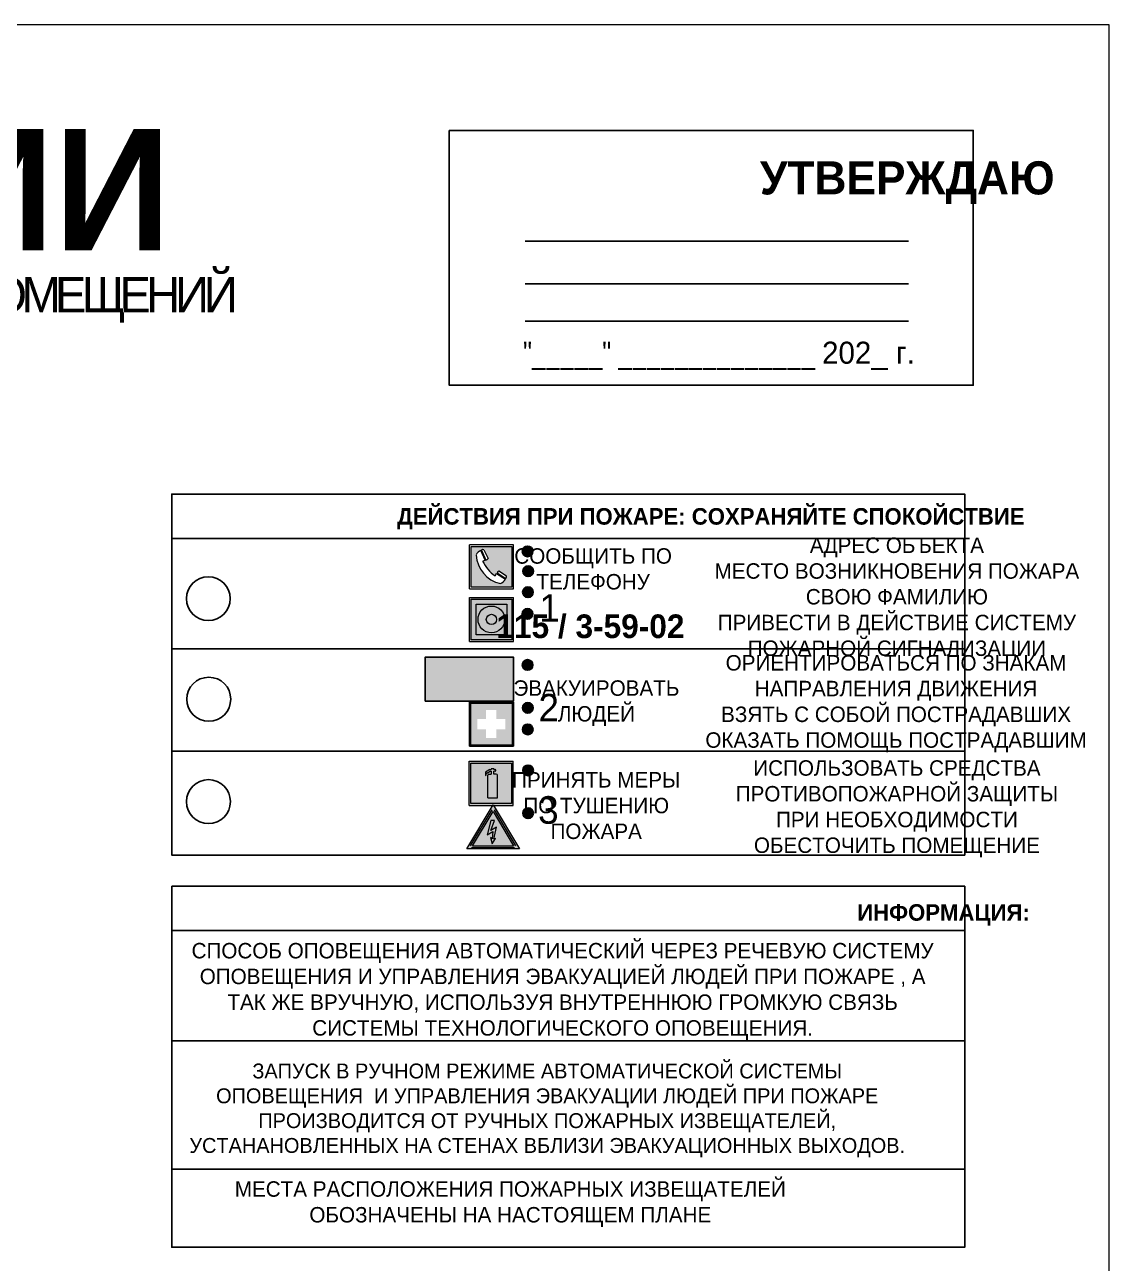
# Model space of a CAD drawing. Header units: millimetres. Extents: x 13114 to 67229, y 22859 to 38520.
# Drawn here: x 19688.2 to 19884.8, y 36515.8 to 36740.4 of the extents above; entities that cross this region are included whole.
import ezdxf

# ---------------------------------------------------------------- set-up
doc = ezdxf.new("R2010")
doc.units = ezdxf.units.MM
doc.styles.add('обычный', font='arial.ttf')

# ---------------------------------------------------------------- blocks, each defined once
blk = doc.blocks.new('A$C3E6D3DDE')
at = {"lineweight": 5}
h = blk.add_hatch(color=40, dxfattribs=at)
h.paths.add_polyline_path([(24.1, 1.45), (16.46, -11.35), (31.74, -11.35)])
h.paths.add_polyline_path([(24.09, -0.46), (30.03, -10.41), (18.14, -10.41)], flags=16)
h.paths.add_polyline_path([(24.54, -3.08), (23.41, -6.02), (25.13, -5.01), (24.33, -8.5), (24.82, -8.27), (23.79, -9.86), (23.4, -8.04), (23.8, -8.43), (24.04, -6.29), (22.39, -7.25), (23.44, -3.08)], flags=0)
h = blk.add_hatch(color=256, dxfattribs=at)
h.paths.add_polyline_path([(24.37, 0.03, 0.567511), (23.82, 0.03), (17.59, -10.4, 0.582454), (17.86, -10.88), (30.32, -10.88, 0.582149), (30.6, -10.4)])
h.paths.add_polyline_path([(24.09, -0.46), (18.14, -10.41), (30.03, -10.41)], flags=16)
h.paths.add_polyline_path([(24.54, -3.08), (23.41, -6.02), (25.13, -5.01), (24.33, -8.5), (24.82, -8.27), (23.79, -9.86), (23.4, -8.04), (23.8, -8.43), (24.04, -6.29), (22.39, -7.25), (23.44, -3.08)], flags=0)
h = blk.add_hatch(color=40, dxfattribs=at)
h.paths.add_polyline_path([(24.09, -0.46), (18.14, -10.41), (30.03, -10.41)])
h.paths.add_polyline_path([(24.82, -8.27), (23.79, -9.86), (23.4, -8.04), (23.8, -8.43), (24.04, -6.29), (22.39, -7.25), (23.44, -3.08), (24.54, -3.08), (23.41, -6.02), (25.13, -5.01), (24.33, -8.5)], flags=16)
at = {"color": 40, "lineweight": 5}
for p, q in [((16.46, -11.35), (24.1, 1.45)), ((24.1, 1.45), (31.74, -11.35))]:
    blk.add_line(p, q, dxfattribs=at)
at = {"lineweight": 5}
for p, q in [((17.59, -10.4), (23.82, 0.03)), ((24.37, 0.03), (30.6, -10.4)), ((18.14, -10.41), (24.09, -0.46)), ((23.44, -3.08), (22.39, -7.25)), ((23.41, -6.02), (24.54, -3.08)), ((24.54, -3.08), (23.44, -3.08)), ((24.09, -0.46), (30.03, -10.41)), ((22.39, -7.25), (24.04, -6.29)), ((25.13, -5.01), (23.41, -6.02)), ((24.04, -6.29), (23.8, -8.43)), ((24.33, -8.5), (25.13, -5.01)), ((18.14, -10.41), (30.03, -10.41)), ((23.8, -8.43), (23.4, -8.04)), ((23.4, -8.04), (23.79, -9.86)), ((23.79, -9.86), (24.82, -8.27)), ((24.82, -8.27), (24.33, -8.5)), ((17.86, -10.88), (30.32, -10.88))]:
    blk.add_line(p, q, dxfattribs=at)
at = {"color": 50, "lineweight": 5}
blk.add_line((31.74, -11.35), (16.46, -11.35), dxfattribs=at)
blk = doc.blocks.new('A$C456E1F9C')
at = {"lineweight": 5}
h = blk.add_hatch(color=242, dxfattribs=at)
h.paths.add_polyline_path([(0.51, -1.47), (0.51, -13.26), (12.29, -13.26), (12.29, -1.47)])
h.paths.add_polyline_path([(5.42, -4.95, -0.254479), (4.78, -5.4), (3.52, -2.53, -0.209735), (4.23, -2.4)], flags=16)
h.paths.add_polyline_path([(8.53, -8.6), (10.87, -10.17), (10.54, -10.76), (8.03, -9.13, -0.192251)], flags=16)
h.paths.add_polyline_path([(4.61, -5.49, 0.005518), (3.87, -5.72, 0.128647), (7.49, -10.01, 0.00809), (7.83, -9.33), (10.47, -10.97, -0.16736), (8.99, -12.25, -0.327862), (1.95, -3.95, -0.166952), (3.36, -2.62)], flags=16)
at = {"color": 242, "lineweight": 5}
for p, q in [((0, -13.77), (0, -0.97)), ((12.8, -0.97), (0, -0.97)), ((4.61, -5.49), (3.36, -2.62)), ((3.52, -2.53), (4.78, -5.4)), ((4.23, -2.4), (5.42, -4.95)), ((12.8, -13.77), (12.8, -0.97)), ((7.83, -9.33), (10.47, -10.97)), ((8.03, -9.13), (10.54, -10.76)), ((10.81, -10.12), (8.53, -8.6)), ((10.54, -10.76), (10.8, -10.3)), ((10.8, -10.3), (10.81, -10.12)), ((0, -13.77), (12.8, -13.77))]:
    blk.add_line(p, q, dxfattribs=at)
blk.add_lwpolyline([(0.51, -1.47), (12.29, -1.47), (12.29, -13.26), (0.51, -13.26)], close=True, dxfattribs=at)
for centre, radius, start, end in [((4.59, -5.34), 2.99, 114.2845, 152.1974), ((4.02, -3.27), 0.891, 76.3284, 123.7092), ((11.12, -3.31), 9.19, 183.9915, 256.6009), ((14.98, -39.1), 35.17, 107.1487, 108.4135), ((13.86, -0.94), 11.08, 205.5536, 234.8762), ((4.68, -4.59), 0.824, 276.9621, 334.0723), ((-13.31, 0.8), 23.44, 332.5487, 334.4027), ((8.94, -9.5), 0.989, 114.4092, 157.9388), ((7.87, -9.46), 3, 291.9291, 329.9329)]:
    blk.add_arc(centre, radius, start, end, dxfattribs=at)
blk = doc.blocks.new('A$C54414219')
at = {"true_color": 0xffffff}
h = blk.add_hatch(color=7, dxfattribs=at)
h.paths.add_polyline_path([(2.39, -9.45), (2.39, -18.3), (11.23, -18.3), (11.23, -9.45)], flags=0)
h.paths.add_polyline_path([(10.71, -13.87, -1), (2.92, -13.87, -1)], flags=0)
h.paths.add_polyline_path([(8.3, -13.87, -1), (5.33, -13.87, -1)], flags=0)
h.paths.add_polyline_path([(0.41, -7.47), (0.41, -20.27), (13.21, -20.27), (13.21, -7.47)])
h.paths.add_polyline_path([(0.92, -19.77), (12.71, -19.77), (12.71, -7.98), (0.92, -7.98)], flags=16)
h.paths.add_polyline_path([(11.23, -9.45), (11.23, -18.3), (2.39, -18.3), (2.39, -9.45)], flags=0)
at = {"lineweight": 5}
h = blk.add_hatch(color=242, dxfattribs=at)
h.paths.add_polyline_path([(12.71, -7.98), (0.92, -7.98), (0.92, -19.77), (12.71, -19.77)])
h.paths.add_polyline_path([(11.23, -18.3), (2.39, -18.3), (2.39, -9.45), (11.23, -9.45)], flags=16)
h.paths.add_polyline_path([(10.71, -13.87, -1), (2.92, -13.87, -1)], flags=0)
h.paths.add_polyline_path([(8.3, -13.87, -1), (5.33, -13.87, -1)], flags=0)
at = {"true_color": 0xffffff}
h = blk.add_hatch(color=7, dxfattribs=at)
h.paths.add_polyline_path([(2.39, -9.45), (2.39, -18.3), (11.23, -18.3), (11.23, -9.45)])
h.paths.add_polyline_path([(10.71, -13.87, -1), (2.92, -13.87, -1)], flags=16)
h.paths.add_polyline_path([(8.3, -13.87, -1), (5.33, -13.87, -1)], flags=0)
at = {"lineweight": 5}
h = blk.add_hatch(color=242, dxfattribs=at)
h.paths.add_polyline_path([(2.92, -13.87, 1), (10.71, -13.87, 1)])
h.paths.add_polyline_path([(8.3, -13.87, -1), (5.33, -13.87, -1)], flags=16)
at = {"color": 242, "lineweight": 5}
for p, q in [((0.41, -20.27), (0.41, -7.47)), ((0.41, -7.47), (13.21, -7.47)), ((0.41, -7.47), (13.21, -7.47)), ((13.21, -20.27), (13.21, -7.47)), ((0.41, -20.27), (13.21, -20.27))]:
    blk.add_line(p, q, dxfattribs=at)
for points in [[(0.92, -7.98), (12.71, -7.98), (12.71, -19.77), (0.92, -19.77)], [(2.39, -9.45), (11.23, -9.45), (11.23, -18.3), (2.39, -18.3)]]:
    blk.add_lwpolyline(points, close=True, dxfattribs=at)
for radius in [3.89, 1.49]:
    blk.add_circle((6.81, -13.87), radius, dxfattribs=at)
blk = doc.blocks.new('A$C32E8229D')
at = {"true_color": 0xffffff}
blk.add_hatch(color=7, dxfattribs=at).paths.add_polyline_path([(0, 0), (0, -8), (16, -8), (16, 0)])
h = blk.add_hatch(color=126)
h.paths.add_polyline_path([(0.2, -0.2), (15.8, -0.2), (15.8, -7.8), (0.2, -7.8)])
h.paths.add_polyline_path([(13.49, -2.05), (12.08, -2.05), (11.37, -2.63, 0.162397), (11.29, -2.84), (11.29, -3.63), (10.35, -3.63), (10.35, -4.05), (11.68, -4.05), (11.68, -3.48), (12.26, -4.28), (11.29, -5.1), (11.29, -6.78), (11.85, -6.78), (11.85, -5.44), (12.8, -4.64), (12.8, -5.94), (14.46, -5.94), (14.46, -5.39), (13.45, -5.39), (13.45, -3.97), (12.46, -2.59), (13.15, -2.59), (13.69, -3.34), (14.18, -3)], flags=16)
h.paths.add_polyline_path([(10.74, -1.82, 1), (11.8, -1.82, 1)], flags=16)
h.paths.add_polyline_path([(9.39, -3.59), (5.99, -3.59), (6.56, -3.03), (5.91, -3.03), (5.1, -3.83), (5.91, -4.64), (6.56, -4.64), (5.99, -4.09), (9.39, -4.09)], flags=16)
h.paths.add_polyline_path([(4.29, -1.08), (1.72, -1.08), (1.72, -6.6), (4.29, -6.6)], flags=16)
at = {"color": 126}
blk.add_lwpolyline([(16, -8), (0, -8), (0, 0), (16, 0)], close=True, dxfattribs=at)
blk = doc.blocks.new('A$C18900ED3')
h = blk.add_hatch(color=126)
h.paths.add_polyline_path([(-0.18, -0.18), (-7.02, -0.18), (-7.02, -7.02), (-0.18, -7.02)])
h.paths.add_polyline_path([(-5.89, -4.46), (-5.89, -2.77), (-4.46, -2.77), (-4.46, -1.31), (-2.77, -1.31), (-2.77, -2.77), (-1.33, -2.77), (-1.33, -4.46), (-2.77, -4.46), (-2.77, -5.89), (-4.46, -5.89), (-4.46, -4.46)], flags=16)
at = {"color": 126}
for p, q in [((-7.2, 0), (-7.2, -7.2)), ((0, 0), (-7.2, 0)), ((0, -7.2), (0, 0)), ((-7.02, -7.02), (-7.02, -0.18)), ((-7.02, -0.18), (-0.18, -0.18)), ((-0.18, -0.18), (-0.18, -7.02)), ((-7.2, -7.2), (0, -7.2)), ((-0.18, -7.02), (-7.02, -7.02))]:
    blk.add_line(p, q, dxfattribs=at)
blk = doc.blocks.new('A$C3AD82952')
at = {"true_color": 0xf5f5ff}
h = blk.add_hatch(color=7, dxfattribs=at)
h.dxf.hatch_style = 1
h.paths.add_polyline_path([(8.21, 8.73, 0.414214), (7.89, 9.05), (7.22, 9.05), (7.22, 9.92), (7.59, 9.92, 1), (7.57, 10.36), (7.22, 10.36), (7.22, 10.6), (6.43, 10.6), (6.43, 10.36), (6.01, 10.36), (4.74, 9.59), (4.74, 8.69), (4.98, 8.73), (4.98, 9.26), (6.12, 9.91), (6.43, 9.91), (6.43, 9.05), (5.76, 9.05, 0.414214), (5.44, 8.73), (5.44, 2.2), (8.21, 2.2)], flags=0)
h.paths.add_polyline_path([(12.8, 12.8), (0, 12.8), (0, 0), (12.8, 0)])
h.paths.add_polyline_path([(0.51, 12.29), (12.29, 12.29), (12.29, 0.51), (0.51, 0.51)], flags=16)
h.paths.add_polyline_path([(4.74, 9.59), (6.01, 10.36), (6.43, 10.36), (6.43, 10.6), (7.22, 10.6), (7.22, 10.36), (7.59, 10.36, -0.94586), (7.59, 9.92), (7.22, 9.92), (7.22, 9.05), (7.89, 9.05, -0.414214), (8.21, 8.73), (8.21, 2.2), (5.44, 2.2), (5.44, 8.73, -0.414214), (5.76, 9.05), (6.43, 9.05), (6.43, 9.91), (6.12, 9.91), (4.98, 9.26), (4.98, 8.73), (4.74, 8.69)], flags=0)
h = blk.add_hatch(color=242)
h.dxf.hatch_style = 1
h.paths.add_polyline_path([(12.29, 12.29), (0.51, 12.29), (0.51, 0.51), (12.29, 0.51)])
h.paths.add_polyline_path([(4.74, 8.69), (4.74, 9.59), (6.01, 10.36), (6.43, 10.36), (6.43, 10.6), (7.22, 10.6), (7.22, 10.36), (7.59, 10.36, -0.94586), (7.59, 9.92), (7.22, 9.92), (7.22, 9.05), (7.89, 9.05, -0.414214), (8.21, 8.73), (8.21, 2.2), (5.44, 2.2), (5.44, 8.73, -0.414214), (5.76, 9.05), (6.43, 9.05), (6.43, 9.91), (6.12, 9.91), (4.98, 9.26), (4.98, 8.73)], flags=16)
h = blk.add_hatch(color=7, dxfattribs=at)
h.dxf.hatch_style = 1
h.paths.add_polyline_path([(8.21, 8.73, 0.414214), (7.89, 9.05), (7.22, 9.05), (7.22, 9.92), (7.59, 9.92, 1), (7.57, 10.36), (7.22, 10.36), (7.22, 10.6), (6.43, 10.6), (6.43, 10.36), (6.01, 10.36), (4.74, 9.59), (4.74, 8.69), (4.98, 8.73), (4.98, 9.26), (6.12, 9.91), (6.43, 9.91), (6.43, 9.05), (5.76, 9.05, 0.414214), (5.44, 8.73), (5.44, 2.2), (8.21, 2.2)])
at = {"color": 242, "lineweight": 5}
for p, q in [((0, 0), (0, 12.8)), ((0, 12.8), (12.8, 12.8)), ((12.8, 0), (12.8, 12.8)), ((6.01, 10.36), (4.74, 9.59)), ((4.74, 9.59), (4.74, 8.69)), ((4.74, 8.69), (4.98, 8.73)), ((4.98, 9.26), (6.12, 9.91)), ((4.98, 8.73), (4.98, 9.26)), ((5.44, 2.2), (5.44, 8.73)), ((5.76, 9.05), (6.43, 9.05)), ((6.01, 10.36), (6.43, 10.36)), ((6.12, 9.91), (6.43, 9.91)), ((7.22, 10.6), (6.43, 10.6)), ((6.43, 10.6), (6.43, 10.36)), ((6.43, 9.91), (6.43, 9.05)), ((7.22, 10.36), (7.22, 10.6)), ((7.59, 10.36), (7.22, 10.36)), ((7.22, 9.05), (7.22, 9.92)), ((7.59, 9.92), (7.22, 9.92)), ((7.89, 9.05), (7.22, 9.05)), ((8.21, 2.2), (8.21, 8.73)), ((0, 0), (12.8, 0)), ((5.44, 2.2), (8.21, 2.2))]:
    blk.add_line(p, q, dxfattribs=at)
blk.add_lwpolyline([(0.51, 12.29), (12.29, 12.29), (12.29, 0.51), (0.51, 0.51)], close=True, dxfattribs=at)
for centre, radius, start, end in [((5.76, 8.73), 0.32, 90, 180), ((7.58, 10.14), 0.223, 273.1875, 86.8125), ((7.89, 8.73), 0.32, 0, 90)]:
    blk.add_arc(centre, radius, start, end, dxfattribs=at)

msp = doc.modelspace()

# ---------------------------------------------------------------- hatches: boundary and pattern name
at = {"lineweight": 0}
h = msp.add_hatch(color=256, dxfattribs=at)
h.dxf.hatch_style = 1
h.paths.add_polyline_path([(19778.36, 36644.91, 1), (19780.3, 36644.91, 1)])
h = msp.add_hatch(color=256, dxfattribs=at)
h.dxf.hatch_style = 1
h.paths.add_polyline_path([(19778.47, 36641.32, 1), (19780.4, 36641.32, 1)])
h = msp.add_hatch(color=256, dxfattribs=at)
h.dxf.hatch_style = 1
h.paths.add_polyline_path([(19778.43, 36637.51, 1), (19780.36, 36637.51, 1)])
h = msp.add_hatch(color=256, dxfattribs=at)
h.dxf.hatch_style = 1
h.paths.add_polyline_path([(19778.35, 36633.58, 1), (19780.28, 36633.58, 1)])
h = msp.add_hatch(color=256, dxfattribs=at)
h.dxf.hatch_style = 1
h.paths.add_polyline_path([(19778.36, 36624.32, 1), (19780.29, 36624.32, 1)])
h = msp.add_hatch(color=256, dxfattribs=at)
h.dxf.hatch_style = 1
h.paths.add_polyline_path([(19778.4, 36616.54, 1), (19780.33, 36616.54, 1)])
h = msp.add_hatch(color=256, dxfattribs=at)
h.dxf.hatch_style = 1
h.paths.add_polyline_path([(19778.39, 36612.63, 1), (19780.32, 36612.63, 1)])
h = msp.add_hatch(color=256, dxfattribs=at)
h.dxf.hatch_style = 1
h.paths.add_polyline_path([(19778.45, 36605.21, 1), (19780.38, 36605.21, 1)])
h = msp.add_hatch(color=256, dxfattribs=at)
h.dxf.hatch_style = 1
h.paths.add_polyline_path([(19778.46, 36597.44, 1), (19780.39, 36597.44, 1)])

# ---------------------------------------------------------------- linework, layer by layer
at = {"color": 5, "lineweight": 0}
msp.add_lwpolyline([(19284.77, 36345.39), (19884.77, 36345.39), (19884.77, 36740.39), (19284.77, 36740.39)], close=True, dxfattribs=at)
for points in [[(19765.12, 36721.23), (19860.12, 36721.23), (19860.12, 36675.02), (19765.12, 36675.02)], [(19714.82, 36647.26), (19858.59, 36647.26), (19858.59, 36655.31), (19714.82, 36655.31)], [(19714.82, 36647.26), (19858.59, 36647.26), (19858.59, 36589.86), (19714.82, 36589.86)]]:
    msp.add_lwpolyline(points, close=True)
for points in [[(19778.87, 36701.18), (19848.4, 36701.18)], [(19778.87, 36693.42), (19848.4, 36693.42)], [(19778.87, 36686.63), (19848.4, 36686.63)], [(19773.24, 36627.27), (19714.82, 36627.27), (19858.59, 36627.27)], [(19773.24, 36608.69), (19714.82, 36608.69), (19858.59, 36608.69)]]:
    msp.add_lwpolyline(points)
at = {"color": 0}
msp.add_lwpolyline([(19714.82, 36584.2), (19858.59, 36584.2), (19858.59, 36518.75), (19714.82, 36518.75)], close=True, dxfattribs=at)
for points in [[(19714.82, 36576.15), (19858.59, 36576.15)], [(19714.82, 36556.16), (19858.59, 36556.16)], [(19714.82, 36532.91), (19858.59, 36532.91)]]:
    msp.add_lwpolyline(points, dxfattribs=at)
for centre, radius in [((19779.33, 36644.91), 0.966), ((19779.43, 36641.32), 0.966), ((19721.45, 36636.34), 3.98), ((19779.4, 36637.51), 0.966), ((19779.31, 36633.58), 0.966), ((19779.33, 36624.32), 0.966), ((19721.54, 36618.11), 3.98), ((19779.37, 36616.54), 0.966), ((19779.36, 36612.63), 0.966), ((19779.42, 36605.21), 0.966), ((19721.48, 36599.54), 3.98), ((19779.42, 36597.44), 0.966)]:
    msp.add_circle(centre, radius)

# ---------------------------------------------------------------- block references
for name, p, xscale, yscale, zscale in [('A$C456E1F9C', (19768.77, 36646.72), 0.625, 0.625, 0.625), ('A$C54414219', (19768.52, 36641.24), 0.625, 0.625, 0.625), ('A$C18900ED3', (19776.77, 36617.59), 1.111111111007631, 1.111111111007631, 1.111111111007631), ('A$C3AD82952', (19768.72, 36598.86), 0.625, 0.625, 0.625), ('A$C3E6D3DDE', (19758.01, 36598.05), 0.625, 0.625, 0.625)]:
    msp.add_blockref(name, p, dxfattribs=dict(xscale=xscale, yscale=yscale, zscale=zscale))
at = {"xscale": -1}
msp.add_blockref('A$C32E8229D', (19776.77, 36625.74), dxfattribs=at)

# ---------------------------------------------------------------- texts
at = {"lineweight": 0, "style": 'обычный'}
for s, insert, char_height, width, attachment_point in [('{\\fProxima Nova Rg|b1|i0|c204|p2;ПЛАН ЭВАКУАЦИИ}', (19437.51, 36721.51), 22, 493.8901, 1), ('\\pi-18,l18,t18;{\\fProxima Nova Rg|b1|i0|c204|p2;УТВЕРЖДАЮ\\H1.1997x; }', (19848.16, 36711.76), 6, 126.6484, 5), ('{\\fArial Narrow|b0|i0|c204|p34;"_____" ______________ \\fProxima Nova Rg|b0|i0|c204|p2;202_ г. }', (19814.02, 36680.35), 4, 78.6503, 5), ('{\\fProxima Nova Rg|b1|i0|c204|p2;ДЕЙСТВИЯ ПРИ ПОЖАРЕ: СОХРАНЯЙТЕ СПОКОЙСТВИЕ\\H1.6644x; }', (19812.54, 36650.82), 3, 175.1736, 5), ('\\pi-8.4,l8.4,t8.4;{\\fProxima Nova Rg|b0|i0|c204|p2;АДРЕС ОБЪЕКТА\\PМЕСТО ВОЗНИКНОВЕНИЯ ПОЖАРА \\PСВОЮ ФАМИЛИЮ\\PПРИВЕСТИ В ДЕЙСТВИЕ СИСТЕМУ \\PПОЖАРНОЙ СИГНАЛИЗАЦИИ}', (19846.28, 36636.28), 2.8, 126.6484, 5), ('{\\fProxima Nova Rg|b0|i0|c204|p2;СООБЩИТЬ ПО \\PТЕЛЕФОНУ}', (19791.21, 36641.72), 2.8, 126.6484, 5), ('{\\fProxima Nova Rg|b0|i0|c204|p2;1\\H1.1667x; }', (19783.31, 36634.65), 5, 126.6484, 5), ('{\\fProxima Nova Rg|b1|i0|c0|p2;\\H1.0714x;115 / 3-59-02\\H1.2822x; }', (19790.72, 36631.27), 4, 126.6484, 5), ('\\pi-8.4,l8.4,t8.4;{\\fProxima Nova Rg|b0|i0|c204|p2;ОРИЕНТИРОВАТЬСЯ ПО ЗНАКАМ \\PНАПРАВЛЕНИЯ ДВИЖЕНИЯ\\PВЗЯТЬ С СОБОЙ ПОСТРАДАВШИХ\\PОКАЗАТЬ ПОМОЩЬ ПОСТРАДАВШИМ}', (19846.13, 36617.3), 2.8, 126.6484, 5), ('{\\fProxima Nova Rg|b0|i0|c204|p2;ЭВАКУИРОВАТЬ \\PЛЮДЕЙ}', (19791.81, 36617.39), 2.8, 126.6484, 5), ('{\\fProxima Nova Rg|b0|i0|c204|p2;2\\H1.1967x; }', (19783.16, 36616.57), 5, 126.6484, 5), ('\\pi-8.4,l8.4,t8.4;{\\fProxima Nova Rg|b0|i0|c204|p2;ИСПОЛЬЗОВАТЬ СРЕДСТВА \\PПРОТИВОПОЖАРНОЙ ЗАЩИТЫ \\PПРИ НЕОБХОДИМОСТИ \\PОБЕСТОЧИТЬ ПОМЕЩЕНИЕ}', (19846.29, 36598.23), 2.8, 126.6484, 5), ('{\\fProxima Nova Rg|b0|i0|c204|p2;ПРИНЯТЬ МЕРЫ \\PПО ТУШЕНИЮ \\PПОЖАРА}', (19791.77, 36598.81), 2.8, 126.6484, 5), ('{\\fProxima Nova Rg|b0|i0|c204|p2;3\\H1.1967x; }', (19783.1, 36597.99), 5, 126.6484, 5), ('{\\fProxima Nova Rg|b1|i0|c204|p2;ИНФОРМАЦИЯ:\\H1.1997x; }', (19854.73, 36579.01), 3, 175.1736, 5), ('{\\fProxima Nova Rg|b0|i0|c204|p2;СПОСОБ ОПОВЕЩЕНИЯ АВТОМАТИЧЕСКИЙ ЧЕРЕЗ РЕЧЕВУЮ СИСТЕМУ ОПОВЕЩЕНИЯ И УПРАВЛЕНИЯ ЭВАКУАЦИЕЙ ЛЮДЕЙ ПРИ ПОЖАРЕ , А ТАК ЖЕ ВРУЧНУЮ, ИСПОЛЬЗУЯ ВНУТРЕННЮЮ ГРОМКУЮ СВЯЗЬ СИСТЕМЫ ТЕХНОЛОГИЧЕСКОГО ОПОВЕЩЕНИЯ.}', (19785.68, 36565.11), 2.8, 137.0334, 5), ('{\\fProxima Nova Rg|b0|i0|c204|p2;\\P\\pt8.1;ЗАПУСК В РУЧНОМ РЕЖИМЕ АВТОМАТИЧЕСКОЙ СИСТЕМЫ ОПОВЕЩЕНИЯ  И УПРАВЛЕНИЯ ЭВАКУАЦИИ ЛЮДЕЙ ПРИ ПОЖАРЕ ПРОИЗВОДИТСЯ ОТ РУЧНЫХ ПОЖАРНЫХ ИЗВЕЩАТЕЛЕЙ, УСТАНАНОВЛЕННЫХ НА СТЕНАХ ВБЛИЗИ ЭВАКУАЦИОННЫХ ВЫХОДОВ. }', (19782.89, 36545.81), 2.7, 131.4512, 5), ('\\pt8.4;{\\fProxima Nova Rg|b0|i0|c204|p2;\\PМЕСТА РАСПОЛОЖЕНИЯ ПОЖАРНЫХ ИЗВЕЩАТЕЛЕЙ ОБОЗНАЧЕНЫ НА НАСТОЯЩЕМ ПЛАНЕ}', (19776.2, 36528.9), 2.8, 118.5618, 5)]:
    msp.add_mtext(s, dxfattribs=dict(at, insert=insert, char_height=char_height, width=width, attachment_point=attachment_point))
at = {"color": 0, "lineweight": 0, "insert": (19588.41, 36689.24), "char_height": 8, "width": 449.2158, "attachment_point": 5, "style": 'обычный'}
msp.add_mtext('{\\fArial Black|b1|i0|c204|p34;\\H2x;\\T0.85;  \\fArial Narrow|b0|i0|c204|p34;\\H0.8x;\\W0.9;\\P\\fProxima Nova Rg|b0|i0|c204|p2;\\H0.5x;\\W1;\\C256;ПРИ ПОЖАРЕ  ИЛИ ДРУГИХ ЧРЕЗВЫЧАЙНЫХ СИТУАЦИЯХ  ИЗ ПОМЕЩЕНИЙ \\fProxima Nova Rg|b1|i0|c204|p2;\\H1.25x;\\PРУДНИК "КАУЛА-КОТСЕЛЬВААРА" : АБК\\P2 ЭТАЖ}', dxfattribs=at)

doc.saveas('drawing.dxf')
